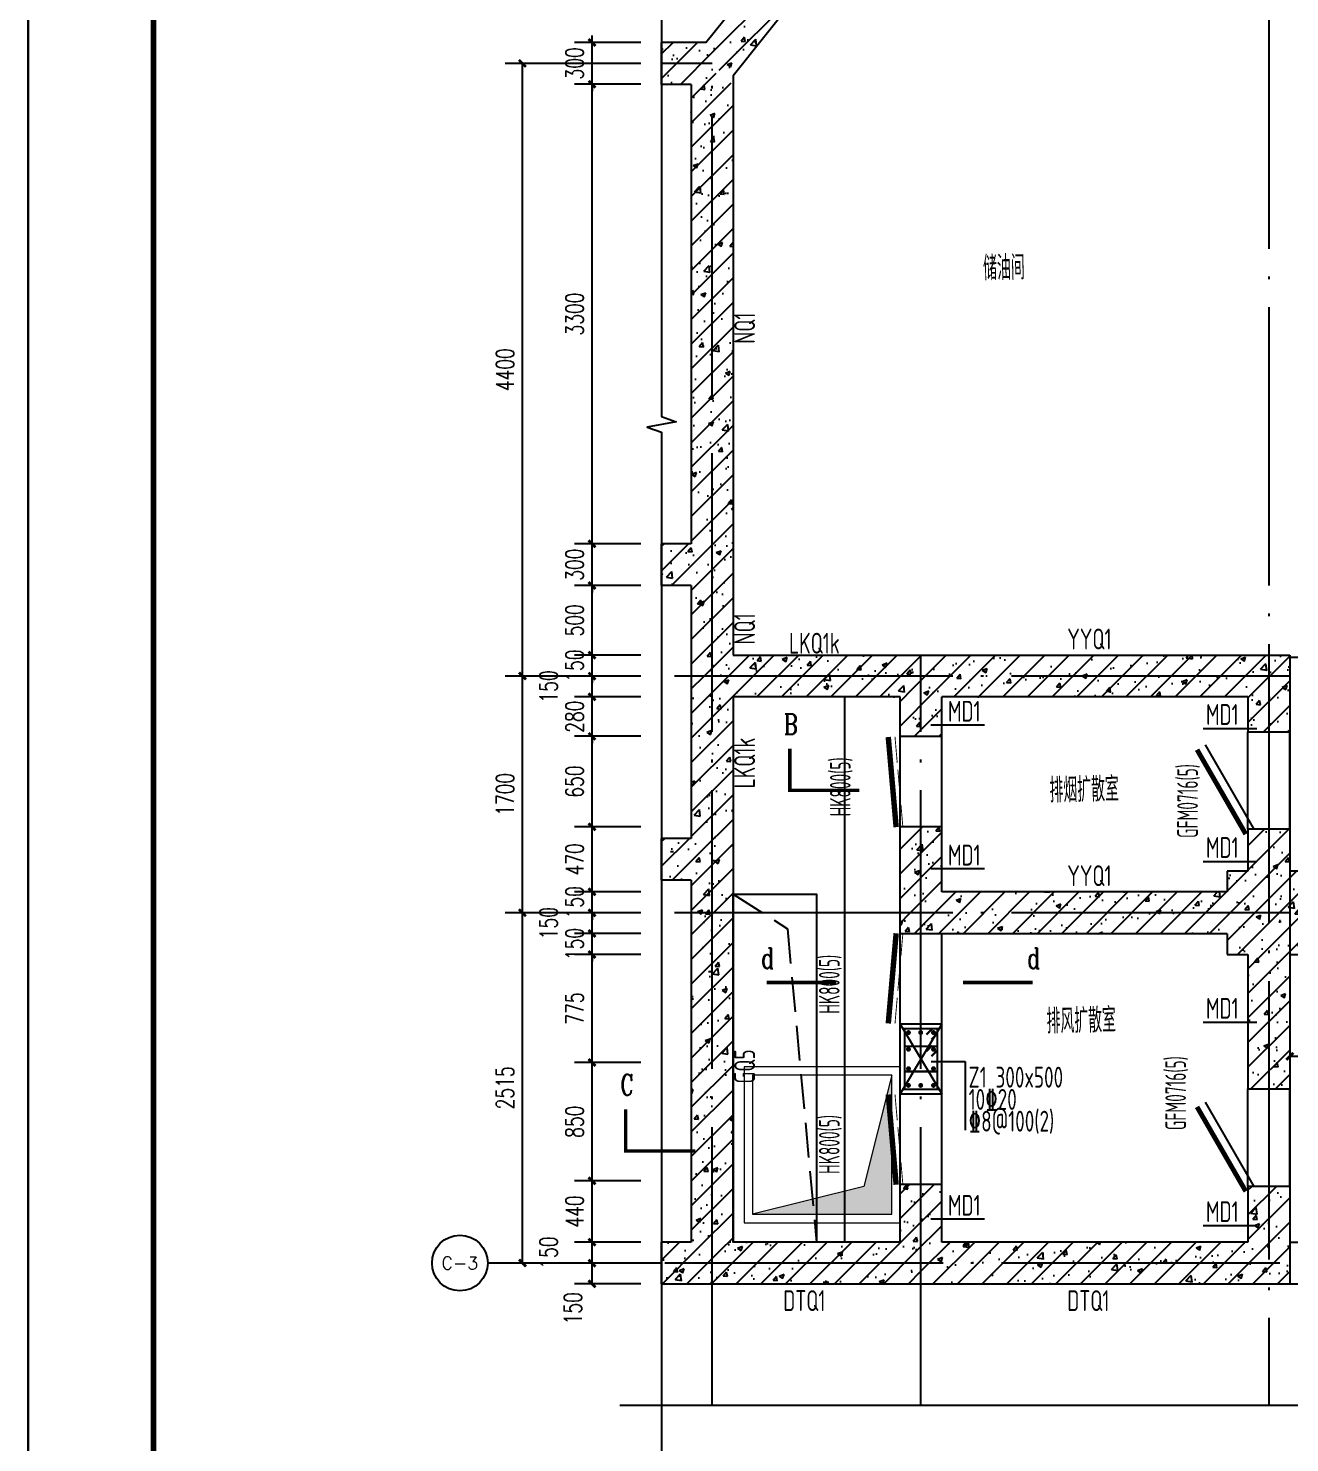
# Model space of a CAD drawing. Extents: x 37906 to 290206, y -18154 to 41246.
# Drawn here: x 164056 to 173121, y 22665 to 32823 of the extents above; entities that cross this region are included whole.
import ezdxf
from ezdxf.enums import TextEntityAlignment as Align

# ---------------------------------------------------------------- set-up
doc = ezdxf.new("R2010")
doc.units = 0
doc.header["$LTSCALE"] = 1000
doc.header["$MEASUREMENT"] = 0
doc.linetypes.add('DASH', pattern=[0.35, 0.25, -0.1])
doc.linetypes.add('DOTE', pattern=[2.42, 2, -0.2, 0.02, -0.2])
for name, color, linetype in [('A-COLUMN', 2, 'Continuous'), ('AXIS', 3, 'Continuous'), ('AXIS_TEXT', 7, 'Continuous'), ('C_柴油发电机组', 30, 'Continuous'), ('DIM_SYMB', 3, 'Continuous'), ('DOTE', 1, 'DOTE'), ('ECA_TK', 7, 'Continuous'), ('PUB_DIM', 3, 'Continuous'), ('PUB_HATCH', 8, 'Continuous'), ('PUB_TEXT', 7, 'Continuous'), ('R_人防洗消集水坑', 32, 'Continuous'), ('REIN', 1, 'Continuous'), ('RF-M', 7, 'Continuous'), ('RF-MBH', 11, 'Continuous'), ('RF-QT', 30, 'Continuous'), ('TEXT', 7, 'Continuous'), ('tk', 7, 'Continuous')]:
    doc.layers.add(name, color=color, linetype=linetype)
doc.layers.add('HOLE', color=52, linetype='Continuous', lineweight=15)
doc.layers.add('RF-WZ', color=110, linetype='Continuous', lineweight=0)
doc.styles.add('8B2_02', font='tssdeng.shx', dxfattribs={"width": 0.6, "bigfont": 'TSSDCHN.shx'})
doc.styles.add('_TCH_AXIS', font='COMPLEX', dxfattribs={"bigfont": 'GBCBIG'})
doc.styles.add('_TCH_DIM_T3', font='SIMPLEX', dxfattribs={"width": 0.705882, "bigfont": 'GBCBIG'})
doc.styles.add('_TCH_LABEL', font='COMPLEX', dxfattribs={"bigfont": 'GBCBIG'})
doc.styles.add('_TCH_WINDOW', font='tssdeng.shx', dxfattribs={"width": 0.8, "height": 3.5, "bigfont": 'tssdchn.shx'})
doc.styles.add('COMPLEX', font='COMPLEX.shx', dxfattribs={"width": 0.65})
doc.styles.get("Standard").update_dxf_attribs({"font": 'tssdeng2.shx', "width": 0.7, "bigfont": 'hztxt.shx'})
doc.styles.add('TSSD_Rein', font='tssdeng2.shx', dxfattribs={"width": 0.7, "bigfont": 'tssdchn.shx'})
doc.dimstyles.new('_TCH_ARCH&&50', dxfattribs={"dimtxt": 127.5, "dimasz": 50, "dimexe": 125, "dimexo": 150, "dimgap": 61.25, "dimtad": 1, "dimdec": 0, "dimrnd": 5, "dimzin": 0, "dimdsep": 46, "dimtxsty": '_TCH_DIM_T3', "dimblk": 'ARCHTICK', "dimcen": 0.09, "dimclrt": 7, "dimazin": 2, "dimtfac": 1, "dimtdec": 0, "dimtix": 1, "dimtmove": 2, "dimatfit": 3, "dimfxl": 1, "dimtolj": 1, "dimtzin": 0, "dimarcsym": 0})
pattern_1 = [(45, (-1661801.9, -37604.78), (-88.388348, 88.388348), []), (50, (-1661801.9, -37604.78), (358.63009, -31.376067), [37.5, -412.5]), (355, (-1661801.9, -37604.8), (-69.37567, 376.09607), [30, -330]), (100.4514, (-1661772, -37607.4), (289.25469, 344.71977), [31.870095, -350.571056]), (46.1842, (-1661801.9, -37504.8), (533.62052, -82.75951), [56.25, -618.75]), (96.6356, (-1661757.43, -37511.7), (467.33135, 487.05894), [47.80514, -525.8565]), (351.1842, (-1661801.9, -37504.8), (467.33097, 487.0593), [45, -495]), (21, (-1661751.9, -37529.78), (298.453526, -201.309445), [37.5, -412.5]), (326, (-1661751.9, -37529.8), (121.657666, 362.57502), [30, -330]), (71.4514, (-1661727.03, -37546.56), (420.111314, 161.26525), [31.870095, -350.571056]), (37.5, (-1661801.9, -37604.78), (6.079928, 166.446927), [0, -326, 0, -335, 0, -331.25]), (7.5, (-1661801.9, -37604.78), (131.534769, 197.205856), [0, -191, 0, -318.5, 0, -126.25]), (327.5, (-1661913.4, -37604.78), (266.911218, -11.277436), [0, -125, 0, -390, 0, -517.5]), (317.5, (-1661963.4, -37604.78), (291.593085, 50.05249), [0, -162.5, 0, -259, 0, -367.5])]

# ---------------------------------------------------------------- blocks, each defined once
blk = doc.blocks.new('10B_A1E图框')
at = {"layer": 'ECA_TK'}
blk.add_lwpolyline([(0, 0), (841, 0), (841, 594), (0, 594)], close=True, dxfattribs=at)
at = {"layer": 'ECA_TK', "const_width": 0.8}
blk.add_lwpolyline([(831, 10), (831, 584), (18, 584), (18, 10)], close=True, dxfattribs=at)
blk = doc.blocks.new('fdj')
at = {"layer": 'C_柴油发电机组'}
for points in [[(0, 4200), (-6200, 4200), (-6200, 0), (0, 0)], [(-4700, 1300), (-1700, 1300), (-1700, 2500), (-4700, 2500)], [(-4700, 1300), (-3500, 1300), (-3500, 2500), (-4700, 2500)]]:
    blk.add_lwpolyline(points, close=True, dxfattribs=at)
for points in [[(-3500, 1300), (-4700, 2500)], [(-4700, 1300), (-3500, 2500)], [(-3500, 2100), (-1700, 2100)], [(-3500, 1700), (-1700, 1700)]]:
    blk.add_lwpolyline(points, dxfattribs=at)
at = {"layer": 'C_柴油发电机组', "lineweight": -3, "const_width": 10}
for points in [[(-3950, 1900), (-3950, 2050)], [(-2450, 1900), (-2450, 2050)], [(-3950, 1900), (-4100, 1900)], [(-3950, 1900), (-3950, 1750)], [(-3950, 1900), (-3800, 1900)], [(-2450, 1900), (-2600, 1900)], [(-2450, 1900), (-2450, 1750)], [(-2450, 1900), (-2300, 1900)]]:
    blk.add_lwpolyline(points, dxfattribs=at)
blk = doc.blocks.new('洗消污水集水坑')
at = {"layer": 'R_人防洗消集水坑', "lineweight": 15}
h = blk.add_hatch(color=256, dxfattribs=at)
h.dxf.hatch_style = 1
h.paths.add_polyline_path([(161254, 16997), (162054, 17197), (161054, 17197), (161054, 16197)])
for points in [[(162114, 17257), (160994, 17257), (160994, 16137), (162114, 16137)], [(162054, 17197), (161054, 17197), (161054, 16197), (162054, 16197)]]:
    blk.add_lwpolyline(points, close=True, dxfattribs=at)
blk.add_lwpolyline([(161054, 16197), (161254, 16997), (162054, 17197)], dxfattribs=at)
blk = doc.blocks.new('_ArchTick')
at = {"color": 0, "linetype": 'ByBlock', "const_width": 0.4}
blk.add_lwpolyline([(-0.5, -0.5), (0.5, 0.5)], dxfattribs=at)
blk = doc.blocks.new('*D261')
at = {"layer": 'Defpoints', "color": 0}
for p in [(173121, 25889), (174821, 25889), (174821, 25440)]:
    blk.add_point(p, dxfattribs=at)
at = {"layer": 'PUB_DIM', "color": 0, "lineweight": -2}
for p, q in [((173121, 25739), (173121, 25315)), ((174821, 25739), (174821, 25315)), ((173121, 25440), (174821, 25440))]:
    blk.add_line(p, q, dxfattribs=at)
at = {"layer": 'PUB_DIM', "color": 0, "lineweight": -2, "xscale": 50, "yscale": 50, "zscale": 50, "rotation": 180}
blk.add_blockref('_ArchTick', (173121, 25440), dxfattribs=at)
at = {"layer": 'PUB_DIM', "color": 0, "lineweight": -2, "xscale": 50, "yscale": 50, "zscale": 50}
blk.add_blockref('_ArchTick', (174821, 25440), dxfattribs=at)
at = {"layer": 'PUB_DIM', "color": 7, "insert": (173971, 25565), "char_height": 127.5, "attachment_point": 5, "style": '_TCH_DIM_T3'}
blk.add_mtext('\\A1;1700', dxfattribs=at)
blk = doc.blocks.new('*D311')
at = {"layer": 'Defpoints', "color": 0}
for p in [(168107, 23955), (168607, 23955), (168607, 23805)]:
    blk.add_point(p, dxfattribs=at)
at = {"layer": 'PUB_DIM', "color": 0, "lineweight": -2}
for p, q in [((168457, 23955), (167982, 23955)), ((168107, 23805), (168107, 23955)), ((168457, 23805), (167982, 23805))]:
    blk.add_line(p, q, dxfattribs=at)
at = {"layer": 'PUB_DIM', "color": 0, "lineweight": -2, "xscale": 50, "yscale": 50, "zscale": 50}
for p, rotation in [((168107, 23955), 90), ((168107, 23805), 270)]:
    blk.add_blockref('_ArchTick', p, dxfattribs=dict(at, rotation=rotation))
at = {"layer": 'PUB_DIM', "color": 7, "insert": (167970, 23630), "char_height": 127.5, "attachment_point": 5, "rotation": 90, "style": '_TCH_DIM_T3'}
blk.add_mtext('\\A1;150', dxfattribs=at)
blk = doc.blocks.new('*D312')
at = {"layer": 'Defpoints', "color": 0}
for p in [(168107, 24105), (168607, 24105), (168607, 23955)]:
    blk.add_point(p, dxfattribs=at)
at = {"layer": 'PUB_DIM', "color": 0, "lineweight": -2}
for p, q in [((168457, 24105), (167982, 24105)), ((168107, 23955), (168107, 24105)), ((168457, 23955), (167982, 23955))]:
    blk.add_line(p, q, dxfattribs=at)
at = {"layer": 'PUB_DIM', "color": 0, "lineweight": -2, "xscale": 50, "yscale": 50, "zscale": 50}
for p, rotation in [((168107, 24105), 90), ((168107, 23955), 270)]:
    blk.add_blockref('_ArchTick', p, dxfattribs=dict(at, rotation=rotation))
at = {"layer": 'PUB_DIM', "color": 7, "insert": (167795, 24030), "char_height": 127.5, "attachment_point": 5, "rotation": 90, "style": '_TCH_DIM_T3'}
blk.add_mtext('\\A1;150', dxfattribs=at)
blk = doc.blocks.new('*D313')
at = {"layer": 'Defpoints', "color": 0}
for p in [(168107, 24545), (168607, 24545), (168607, 24105)]:
    blk.add_point(p, dxfattribs=at)
at = {"layer": 'PUB_DIM', "color": 0, "lineweight": -2}
for p, q in [((168457, 24545), (167982, 24545)), ((168107, 24105), (168107, 24545)), ((168457, 24105), (167982, 24105))]:
    blk.add_line(p, q, dxfattribs=at)
at = {"layer": 'PUB_DIM', "color": 0, "lineweight": -2, "xscale": 50, "yscale": 50, "zscale": 50}
for p, rotation in [((168107, 24545), 90), ((168107, 24105), 270)]:
    blk.add_blockref('_ArchTick', p, dxfattribs=dict(at, rotation=rotation))
at = {"layer": 'PUB_DIM', "color": 7, "insert": (167982, 24325), "char_height": 127.5, "attachment_point": 5, "rotation": 90, "style": '_TCH_DIM_T3'}
blk.add_mtext('\\A1;440', dxfattribs=at)
blk = doc.blocks.new('*D314')
at = {"layer": 'Defpoints', "color": 0}
for p in [(168107, 25395), (168607, 25395), (168607, 24545)]:
    blk.add_point(p, dxfattribs=at)
at = {"layer": 'PUB_DIM', "color": 0, "lineweight": -2}
for p, q in [((168457, 25395), (167982, 25395)), ((168107, 24545), (168107, 25395)), ((168457, 24545), (167982, 24545))]:
    blk.add_line(p, q, dxfattribs=at)
at = {"layer": 'PUB_DIM', "color": 0, "lineweight": -2, "xscale": 50, "yscale": 50, "zscale": 50}
for p, rotation in [((168107, 25395), 90), ((168107, 24545), 270)]:
    blk.add_blockref('_ArchTick', p, dxfattribs=dict(at, rotation=rotation))
at = {"layer": 'PUB_DIM', "color": 7, "insert": (167982, 24970), "char_height": 127.5, "attachment_point": 5, "rotation": 90, "style": '_TCH_DIM_T3'}
blk.add_mtext('\\A1;850', dxfattribs=at)
blk = doc.blocks.new('*D315')
at = {"layer": 'Defpoints', "color": 0}
for p in [(168107, 26171), (168607, 26171), (168607, 25395)]:
    blk.add_point(p, dxfattribs=at)
at = {"layer": 'PUB_DIM', "color": 0, "lineweight": -2}
for p, q in [((168457, 26171), (167982, 26171)), ((168107, 25395), (168107, 26171)), ((168457, 25395), (167982, 25395))]:
    blk.add_line(p, q, dxfattribs=at)
at = {"layer": 'PUB_DIM', "color": 0, "lineweight": -2, "xscale": 50, "yscale": 50, "zscale": 50}
for p, rotation in [((168107, 26171), 90), ((168107, 25395), 270)]:
    blk.add_blockref('_ArchTick', p, dxfattribs=dict(at, rotation=rotation))
at = {"layer": 'PUB_DIM', "color": 7, "insert": (167982, 25783), "char_height": 127.5, "attachment_point": 5, "rotation": 90, "style": '_TCH_DIM_T3'}
blk.add_mtext('\\A1;775', dxfattribs=at)
blk = doc.blocks.new('*D316')
at = {"layer": 'Defpoints', "color": 0}
for p in [(168107, 26321), (168607, 26321), (168607, 26171)]:
    blk.add_point(p, dxfattribs=at)
at = {"layer": 'PUB_DIM', "color": 0, "lineweight": -2}
for p, q in [((168457, 26321), (167982, 26321)), ((168107, 26321), (168107, 26371)), ((168107, 26171), (168107, 26321)), ((168457, 26171), (167982, 26171)), ((168107, 26171), (168107, 26121))]:
    blk.add_line(p, q, dxfattribs=at)
at = {"layer": 'PUB_DIM', "color": 0, "lineweight": -2, "xscale": 50, "yscale": 50, "zscale": 50}
for p, rotation in [((168107, 26321), 270), ((168107, 26171), 90)]:
    blk.add_blockref('_ArchTick', p, dxfattribs=dict(at, rotation=rotation))
at = {"layer": 'PUB_DIM', "color": 7, "insert": (167982, 26246), "char_height": 127.5, "attachment_point": 5, "rotation": 90, "style": '_TCH_DIM_T3'}
blk.add_mtext('\\A1;150', dxfattribs=at)
blk = doc.blocks.new('*D317')
at = {"layer": 'Defpoints', "color": 0}
for p in [(168107, 26471), (168607, 26471), (168607, 26321)]:
    blk.add_point(p, dxfattribs=at)
at = {"layer": 'PUB_DIM', "color": 0, "lineweight": -2}
for p, q in [((168457, 26471), (167982, 26471)), ((168107, 26321), (168107, 26471)), ((168457, 26321), (167982, 26321))]:
    blk.add_line(p, q, dxfattribs=at)
at = {"layer": 'PUB_DIM', "color": 0, "lineweight": -2, "xscale": 50, "yscale": 50, "zscale": 50}
for p, rotation in [((168107, 26471), 90), ((168107, 26321), 270)]:
    blk.add_blockref('_ArchTick', p, dxfattribs=dict(at, rotation=rotation))
at = {"layer": 'PUB_DIM', "color": 7, "insert": (167795, 26396), "char_height": 127.5, "attachment_point": 5, "rotation": 90, "style": '_TCH_DIM_T3'}
blk.add_mtext('\\A1;150', dxfattribs=at)
blk = doc.blocks.new('*D318')
at = {"layer": 'Defpoints', "color": 0}
for p in [(168107, 26621), (168607, 26621), (168607, 26471)]:
    blk.add_point(p, dxfattribs=at)
at = {"layer": 'PUB_DIM', "color": 0, "lineweight": -2}
for p, q in [((168457, 26621), (167982, 26621)), ((168107, 26621), (168107, 26671)), ((168107, 26471), (168107, 26621)), ((168457, 26471), (167982, 26471)), ((168107, 26471), (168107, 26421))]:
    blk.add_line(p, q, dxfattribs=at)
at = {"layer": 'PUB_DIM', "color": 0, "lineweight": -2, "xscale": 50, "yscale": 50, "zscale": 50}
for p, rotation in [((168107, 26621), 270), ((168107, 26471), 90)]:
    blk.add_blockref('_ArchTick', p, dxfattribs=dict(at, rotation=rotation))
at = {"layer": 'PUB_DIM', "color": 7, "insert": (167982, 26546), "char_height": 127.5, "attachment_point": 5, "rotation": 90, "style": '_TCH_DIM_T3'}
blk.add_mtext('\\A1;150', dxfattribs=at)
blk = doc.blocks.new('*D319')
at = {"layer": 'Defpoints', "color": 0}
for p in [(168107, 27088), (168607, 27088), (168607, 26621)]:
    blk.add_point(p, dxfattribs=at)
at = {"layer": 'PUB_DIM', "color": 0, "lineweight": -2}
for p, q in [((168457, 27088), (167982, 27088)), ((168107, 26621), (168107, 27088)), ((168457, 26621), (167982, 26621))]:
    blk.add_line(p, q, dxfattribs=at)
at = {"layer": 'PUB_DIM', "color": 0, "lineweight": -2, "xscale": 50, "yscale": 50, "zscale": 50}
for p, rotation in [((168107, 27088), 90), ((168107, 26621), 270)]:
    blk.add_blockref('_ArchTick', p, dxfattribs=dict(at, rotation=rotation))
at = {"layer": 'PUB_DIM', "color": 7, "insert": (167982, 26854), "char_height": 127.5, "attachment_point": 5, "rotation": 90, "style": '_TCH_DIM_T3'}
blk.add_mtext('\\A1;470', dxfattribs=at)
blk = doc.blocks.new('*D320')
at = {"layer": 'Defpoints', "color": 0}
for p in [(168107, 27738), (168607, 27738), (168607, 27088)]:
    blk.add_point(p, dxfattribs=at)
at = {"layer": 'PUB_DIM', "color": 0, "lineweight": -2}
for p, q in [((168457, 27738), (167982, 27738)), ((168107, 27088), (168107, 27738)), ((168457, 27088), (167982, 27088))]:
    blk.add_line(p, q, dxfattribs=at)
at = {"layer": 'PUB_DIM', "color": 0, "lineweight": -2, "xscale": 50, "yscale": 50, "zscale": 50}
for p, rotation in [((168107, 27738), 90), ((168107, 27088), 270)]:
    blk.add_blockref('_ArchTick', p, dxfattribs=dict(at, rotation=rotation))
at = {"layer": 'PUB_DIM', "color": 7, "insert": (167982, 27413), "char_height": 127.5, "attachment_point": 5, "rotation": 90, "style": '_TCH_DIM_T3'}
blk.add_mtext('\\A1;650', dxfattribs=at)
blk = doc.blocks.new('*D321')
at = {"layer": 'Defpoints', "color": 0}
for p in [(168107, 28021), (168607, 28021), (168607, 27738)]:
    blk.add_point(p, dxfattribs=at)
at = {"layer": 'PUB_DIM', "color": 0, "lineweight": -2}
for p, q in [((168107, 28021), (168107, 28071)), ((168457, 28021), (167982, 28021)), ((168107, 27738), (168107, 28021)), ((168457, 27738), (167982, 27738)), ((168107, 27738), (168107, 27688))]:
    blk.add_line(p, q, dxfattribs=at)
at = {"layer": 'PUB_DIM', "color": 0, "lineweight": -2, "xscale": 50, "yscale": 50, "zscale": 50}
for p, rotation in [((168107, 28021), 270), ((168107, 27738), 90)]:
    blk.add_blockref('_ArchTick', p, dxfattribs=dict(at, rotation=rotation))
at = {"layer": 'PUB_DIM', "color": 7, "insert": (167982, 27879), "char_height": 127.5, "attachment_point": 5, "rotation": 90, "style": '_TCH_DIM_T3'}
blk.add_mtext('\\A1;280', dxfattribs=at)
blk = doc.blocks.new('*D322')
at = {"layer": 'Defpoints', "color": 0}
for p in [(168107, 28171), (168607, 28171), (168607, 28021)]:
    blk.add_point(p, dxfattribs=at)
at = {"layer": 'PUB_DIM', "color": 0, "lineweight": -2}
for p, q in [((168457, 28171), (167982, 28171)), ((168107, 28021), (168107, 28171)), ((168457, 28021), (167982, 28021))]:
    blk.add_line(p, q, dxfattribs=at)
at = {"layer": 'PUB_DIM', "color": 0, "lineweight": -2, "xscale": 50, "yscale": 50, "zscale": 50}
for p, rotation in [((168107, 28171), 90), ((168107, 28021), 270)]:
    blk.add_blockref('_ArchTick', p, dxfattribs=dict(at, rotation=rotation))
at = {"layer": 'PUB_DIM', "color": 7, "insert": (167795, 28096), "char_height": 127.5, "attachment_point": 5, "rotation": 90, "style": '_TCH_DIM_T3'}
blk.add_mtext('\\A1;150', dxfattribs=at)
blk = doc.blocks.new('*D323')
at = {"layer": 'Defpoints', "color": 0}
for p in [(168107, 28321), (168607, 28321), (168607, 28171)]:
    blk.add_point(p, dxfattribs=at)
at = {"layer": 'PUB_DIM', "color": 0, "lineweight": -2}
for p, q in [((168107, 28321), (168107, 28371)), ((168457, 28321), (167982, 28321)), ((168107, 28171), (168107, 28321)), ((168457, 28171), (167982, 28171)), ((168107, 28171), (168107, 28121))]:
    blk.add_line(p, q, dxfattribs=at)
at = {"layer": 'PUB_DIM', "color": 0, "lineweight": -2, "xscale": 50, "yscale": 50, "zscale": 50}
for p, rotation in [((168107, 28321), 270), ((168107, 28171), 90)]:
    blk.add_blockref('_ArchTick', p, dxfattribs=dict(at, rotation=rotation))
at = {"layer": 'PUB_DIM', "color": 7, "insert": (167982, 28246), "char_height": 127.5, "attachment_point": 5, "rotation": 90, "style": '_TCH_DIM_T3'}
blk.add_mtext('\\A1;150', dxfattribs=at)
blk = doc.blocks.new('*D324')
at = {"layer": 'Defpoints', "color": 0}
for p in [(168107, 28821), (168607, 28821), (168607, 28321)]:
    blk.add_point(p, dxfattribs=at)
at = {"layer": 'PUB_DIM', "color": 0, "lineweight": -2}
for p, q in [((168457, 28821), (167982, 28821)), ((168107, 28321), (168107, 28821)), ((168457, 28321), (167982, 28321))]:
    blk.add_line(p, q, dxfattribs=at)
at = {"layer": 'PUB_DIM', "color": 0, "lineweight": -2, "xscale": 50, "yscale": 50, "zscale": 50}
for p, rotation in [((168107, 28821), 90), ((168107, 28321), 270)]:
    blk.add_blockref('_ArchTick', p, dxfattribs=dict(at, rotation=rotation))
at = {"layer": 'PUB_DIM', "color": 7, "insert": (167982, 28571), "char_height": 127.5, "attachment_point": 5, "rotation": 90, "style": '_TCH_DIM_T3'}
blk.add_mtext('\\A1;500', dxfattribs=at)
blk = doc.blocks.new('*D325')
at = {"layer": 'Defpoints', "color": 0}
for p in [(168107, 29121), (168607, 29121), (168607, 28821)]:
    blk.add_point(p, dxfattribs=at)
at = {"layer": 'PUB_DIM', "color": 0, "lineweight": -2}
for p, q in [((168107, 29121), (168107, 29171)), ((168457, 29121), (167982, 29121)), ((168107, 28821), (168107, 29121)), ((168457, 28821), (167982, 28821)), ((168107, 28821), (168107, 28771))]:
    blk.add_line(p, q, dxfattribs=at)
at = {"layer": 'PUB_DIM', "color": 0, "lineweight": -2, "xscale": 50, "yscale": 50, "zscale": 50}
for p, rotation in [((168107, 29121), 270), ((168107, 28821), 90)]:
    blk.add_blockref('_ArchTick', p, dxfattribs=dict(at, rotation=rotation))
at = {"layer": 'PUB_DIM', "color": 7, "insert": (167982, 28971), "char_height": 127.5, "attachment_point": 5, "rotation": 90, "style": '_TCH_DIM_T3'}
blk.add_mtext('\\A1;300', dxfattribs=at)
blk = doc.blocks.new('*D326')
at = {"layer": 'Defpoints', "color": 0}
for p in [(168107, 32421), (168607, 32421), (168607, 29121)]:
    blk.add_point(p, dxfattribs=at)
at = {"layer": 'PUB_DIM', "color": 0, "lineweight": -2}
for p, q in [((168457, 32421), (167982, 32421)), ((168107, 29121), (168107, 32421)), ((168457, 29121), (167982, 29121))]:
    blk.add_line(p, q, dxfattribs=at)
at = {"layer": 'PUB_DIM', "color": 0, "lineweight": -2, "xscale": 50, "yscale": 50, "zscale": 50}
for p, rotation in [((168107, 32421), 90), ((168107, 29121), 270)]:
    blk.add_blockref('_ArchTick', p, dxfattribs=dict(at, rotation=rotation))
at = {"layer": 'PUB_DIM', "color": 7, "insert": (167982, 30771), "char_height": 127.5, "attachment_point": 5, "rotation": 90, "style": '_TCH_DIM_T3'}
blk.add_mtext('\\A1;3300', dxfattribs=at)
blk = doc.blocks.new('*D327')
at = {"layer": 'Defpoints', "color": 0}
for p in [(168107, 32721), (168607, 32721), (168607, 32421)]:
    blk.add_point(p, dxfattribs=at)
at = {"layer": 'PUB_DIM', "color": 0, "lineweight": -2}
for p, q in [((168457, 32721), (167982, 32721)), ((168107, 32721), (168107, 32771)), ((168107, 32421), (168107, 32721)), ((168457, 32421), (167982, 32421)), ((168107, 32421), (168107, 32371))]:
    blk.add_line(p, q, dxfattribs=at)
at = {"layer": 'PUB_DIM', "color": 0, "lineweight": -2, "xscale": 50, "yscale": 50, "zscale": 50}
for p, rotation in [((168107, 32721), 270), ((168107, 32421), 90)]:
    blk.add_blockref('_ArchTick', p, dxfattribs=dict(at, rotation=rotation))
at = {"layer": 'PUB_DIM', "color": 7, "insert": (167982, 32571), "char_height": 127.5, "attachment_point": 5, "rotation": 90, "style": '_TCH_DIM_T3'}
blk.add_mtext('\\A1;300', dxfattribs=at)
blk = doc.blocks.new('*D341')
at = {"layer": 'Defpoints', "color": 0}
for p in [(167607, 26471), (168607, 26471), (168607, 23955)]:
    blk.add_point(p, dxfattribs=at)
at = {"layer": 'PUB_DIM', "color": 0, "lineweight": -2}
for p, q in [((168457, 26471), (167482, 26471)), ((167607, 23955), (167607, 26471)), ((168457, 23955), (167482, 23955))]:
    blk.add_line(p, q, dxfattribs=at)
at = {"layer": 'PUB_DIM', "color": 0, "lineweight": -2, "xscale": 50, "yscale": 50, "zscale": 50}
for p, rotation in [((167607, 26471), 90), ((167607, 23955), 270)]:
    blk.add_blockref('_ArchTick', p, dxfattribs=dict(at, rotation=rotation))
at = {"layer": 'PUB_DIM', "color": 7, "insert": (167482, 25213), "char_height": 127.5, "attachment_point": 5, "rotation": 90, "style": '_TCH_DIM_T3'}
blk.add_mtext('\\A1;2515', dxfattribs=at)
blk = doc.blocks.new('*D342')
at = {"layer": 'Defpoints', "color": 0}
for p in [(167607, 28171), (168607, 28171), (168607, 26471)]:
    blk.add_point(p, dxfattribs=at)
at = {"layer": 'PUB_DIM', "color": 0, "lineweight": -2}
for p, q in [((168457, 28171), (167482, 28171)), ((167607, 26471), (167607, 28171)), ((168457, 26471), (167482, 26471))]:
    blk.add_line(p, q, dxfattribs=at)
at = {"layer": 'PUB_DIM', "color": 0, "lineweight": -2, "xscale": 50, "yscale": 50, "zscale": 50}
for p, rotation in [((167607, 28171), 90), ((167607, 26471), 270)]:
    blk.add_blockref('_ArchTick', p, dxfattribs=dict(at, rotation=rotation))
at = {"layer": 'PUB_DIM', "color": 7, "insert": (167482, 27321), "char_height": 127.5, "attachment_point": 5, "rotation": 90, "style": '_TCH_DIM_T3'}
blk.add_mtext('\\A1;1700', dxfattribs=at)
blk = doc.blocks.new('*D343')
at = {"layer": 'Defpoints', "color": 0}
for p in [(167607, 32571), (168607, 32571), (168607, 28171)]:
    blk.add_point(p, dxfattribs=at)
at = {"layer": 'PUB_DIM', "color": 0, "lineweight": -2}
for p, q in [((168457, 32571), (167482, 32571)), ((167607, 28171), (167607, 32571)), ((168457, 28171), (167482, 28171))]:
    blk.add_line(p, q, dxfattribs=at)
at = {"layer": 'PUB_DIM', "color": 0, "lineweight": -2, "xscale": 50, "yscale": 50, "zscale": 50}
for p, rotation in [((167607, 32571), 90), ((167607, 28171), 270)]:
    blk.add_blockref('_ArchTick', p, dxfattribs=dict(at, rotation=rotation))
at = {"layer": 'PUB_DIM', "color": 7, "insert": (167482, 30371), "char_height": 127.5, "attachment_point": 5, "rotation": 90, "style": '_TCH_DIM_T3'}
blk.add_mtext('\\A1;4400', dxfattribs=at)
blk = doc.blocks.new('$DorLib2D$00000191')
at = {"color": 0}
blk.add_line((-0.5, 0.15), (0.366, 0.65), dxfattribs=at)
at = {"color": 0, "const_width": 0.05}
blk.add_lwpolyline([(-0.55, 0.237), (0.316, 0.737)], dxfattribs=at)
blk = doc.blocks.new('$DorLib2D$00000249')
at = {"color": 0}
for points, const_width in [([(-0.504, 0.274), (0.492, 0.361)], 0.06), ([(-0.5, 0.2), (-0.254, 0.221)], 0.01), ([(-0.156, 0.23), (0.13, 0.255)], 0.01), ([(0.207, 0.262), (0.496, 0.287)], 0.01)]:
    blk.add_lwpolyline(points, dxfattribs=dict(at, const_width=const_width))
blk = doc.blocks.new('_AXISO')
blk.add_circle((0, 0), 0.5)
at = {"layer": 'AXIS_TEXT', "style": 'COMPLEX', "width": 1.041667}
blk.add_attdef('A', text='', height=0.56, dxfattribs=at).set_placement((-0.25, -0.28), (0.25, -0.28), align=Align.FIT)

msp = doc.modelspace()

# ---------------------------------------------------------------- hatches: boundary and pattern name
at = {"layer": 'PUB_HATCH'}
h = msp.add_hatch(dxfattribs=at)
h.set_pattern_fill('钢筋混凝土', color=256, scale=50, style=0)
h.set_pattern_definition(pattern_1)
h.paths.add_polyline_path([(168925.8, 32720.6), (169070.4, 32420.6), (171032, 34883.7), (171047.2, 35063.3), (170890.7, 35187.9)])
h = msp.add_hatch(dxfattribs=at)
h.set_pattern_fill('钢筋混凝土', color=256, scale=50, style=0)
h.set_pattern_definition(pattern_1)
h.paths.add_polyline_path([(168970.6, 32520.6), (168970.6, 32720.6), (168607.3, 32720.6), (168607.3, 32420.6), (168820.6, 32420.6)])
h = msp.add_hatch(dxfattribs=at)
h.set_pattern_fill('钢筋混凝土', color=256, scale=50, style=0)
h.set_pattern_definition(pattern_1)
h.paths.add_polyline_path([(168920.6, 28970.6), (169120.6, 28970.6), (169120.6, 32420.6), (168970.6, 32520.6), (168820.6, 32420.6), (168820.6, 29120.6)])
h = msp.add_hatch(dxfattribs=at)
h.set_pattern_fill('钢筋混凝土', color=256, scale=50, style=0)
h.set_pattern_definition(pattern_1)
h.paths.add_polyline_path([(168920.6, 28970.6), (168820.6, 29120.6), (168607.3, 29120.6), (168607.3, 28820.6), (168820.6, 28820.6)])
h = msp.add_hatch(dxfattribs=at)
h.set_pattern_fill('钢筋混凝土', color=256, scale=50, style=0)
h.set_pattern_definition(pattern_1)
h.paths.add_polyline_path([(169020.6, 28170.6), (169120.6, 28320.6), (169120.6, 28970.6), (168920.6, 28970.6), (168820.6, 28820.6), (168820.6, 28170.6)])
h = msp.add_hatch(dxfattribs=at)
h.set_pattern_fill('钢筋混凝土', color=256, scale=50, style=0)
h.set_pattern_definition(pattern_1)
h.paths.add_polyline_path([(170470.6, 28120.6), (170470.6, 28320.6), (169120.6, 28320.6), (169020.6, 28170.6), (169120.6, 28020.6), (170320.6, 28020.6)])
h = msp.add_hatch(dxfattribs=at)
h.set_pattern_fill('钢筋混凝土', color=256, scale=50, style=0)
h.set_pattern_definition(pattern_1)
h.paths.add_polyline_path([(172820.6, 28020.6), (173120.6, 28320.6), (170470.6, 28320.6), (170470.6, 28120.6), (170620.6, 28020.6)])
h = msp.add_hatch(dxfattribs=at)
h.set_pattern_fill('钢筋混凝土', color=256, scale=50, style=0)
h.set_pattern_definition(pattern_1)
h.paths.add_polyline_path([(172820.6, 28020.6), (172820.6, 27770.6), (173120.6, 27770.6), (173120.6, 28320.6)])
h = msp.add_hatch(dxfattribs=at)
h.set_pattern_fill('钢筋混凝土', color=256, scale=50, style=0)
h.set_pattern_definition(pattern_1)
h.paths.add_polyline_path([(168920.6, 26860.3), (169120.6, 26870.6), (169120.6, 28020.6), (169020.6, 28170.6), (168820.6, 28170.6), (168820.6, 27005.2)])
h = msp.add_hatch(dxfattribs=at)
h.set_pattern_fill('钢筋混凝土', color=256, scale=50, style=0)
h.set_pattern_definition(pattern_1)
h.paths.add_polyline_path([(170320.6, 28020.6), (170320.6, 27738.2), (170620.6, 27738.2), (170620.6, 28020.6), (170470.6, 28120.6)])
h = msp.add_hatch(dxfattribs=at)
h.set_pattern_fill('钢筋混凝土', color=256, scale=50, style=0)
h.set_pattern_definition(pattern_1)
h.paths.add_polyline_path([(170620.6, 26620.6), (170620.6, 27088.2), (170320.6, 27088.2), (170320.6, 26470.6), (170520.6, 26470.6)])
h = msp.add_hatch(dxfattribs=at)
h.set_pattern_fill('钢筋混凝土', color=256, scale=50, style=0)
h.set_pattern_definition(pattern_1)
h.paths.add_polyline_path([(172820.6, 26770.6), (173120.6, 26770.6), (173120.6, 27070.6), (172820.6, 27070.6)])
h = msp.add_hatch(dxfattribs=at)
h.set_pattern_fill('钢筋混凝土', color=256, scale=50, style=0)
h.set_pattern_definition(pattern_1)
h.paths.add_polyline_path([(168920.6, 26860.3), (168820.6, 27005.2), (168607.3, 27005.2), (168607.3, 26705.2), (168820.6, 26705.2)])
h = msp.add_hatch(dxfattribs=at)
h.set_pattern_fill('钢筋混凝土', color=256, scale=50, style=0)
h.set_pattern_definition(pattern_1)
h.paths.add_polyline_path([(168970.6, 24005.2), (169120.6, 24105.2), (169120.6, 26870.6), (168920.6, 26860.3), (168820.6, 26705.2), (168820.6, 24105.2)])
h = msp.add_hatch(dxfattribs=at)
h.set_pattern_fill('钢筋混凝土', color=256, scale=50, style=0)
h.set_pattern_definition(pattern_1)
h.paths.add_polyline_path([(172670.6, 26170.6), (173270.6, 26170.6), (173270.6, 26770.6), (172670.6, 26770.6)])
h = msp.add_hatch(dxfattribs=at)
h.set_pattern_fill('钢筋混凝土', color=256, scale=50, style=0)
h.set_pattern_definition(pattern_1)
h.paths.add_polyline_path([(172670.6, 26320.6), (172670.6, 26620.6), (170620.6, 26620.6), (170520.6, 26470.6), (170620.6, 26320.6)])
h = msp.add_hatch(dxfattribs=at)
h.set_pattern_fill('钢筋混凝土', color=256, scale=50, style=0)
h.set_pattern_definition(pattern_1)
h.paths.add_polyline_path([(170320.6, 26470.6), (170320.6, 26320.6), (170620.6, 26320.6), (170520.6, 26470.6)])
h = msp.add_hatch(dxfattribs=at)
h.set_pattern_fill('钢筋混凝土', color=256, scale=50, style=0)
h.set_pattern_definition(pattern_1)
h.paths.add_polyline_path([(173120.6, 26170.6), (172820.6, 26170.6), (172820.6, 25205.2), (173120.6, 25205.2)])
h = msp.add_hatch(dxfattribs=at)
h.set_pattern_fill('钢筋混凝土', color=256, scale=50, style=0)
h.set_pattern_definition(pattern_1)
h.paths.add_polyline_path([(170620.6, 24105.2), (170620.6, 24520.2), (170320.6, 24520.2), (170320.6, 24105.2), (170470.6, 24005.2)])
h = msp.add_hatch(dxfattribs=at)
h.set_pattern_fill('钢筋混凝土', color=256, scale=50, style=0)
h.set_pattern_definition(pattern_1)
h.paths.add_polyline_path([(173120.6, 23805.2), (173120.6, 24505.2), (172820.6, 24505.2), (172820.6, 24105.2)])
h = msp.add_hatch(dxfattribs=at)
h.set_pattern_fill('钢筋混凝土', color=256, scale=50, style=0)
h.set_pattern_definition(pattern_1)
h.paths.add_polyline_path([(168970.6, 24005.2), (168820.6, 24105.2), (168607.3, 24105.2), (168607.3, 23805.2), (168970.6, 23805.2)])
h = msp.add_hatch(dxfattribs=at)
h.set_pattern_fill('钢筋混凝土', color=256, scale=50, style=0)
h.set_pattern_definition(pattern_1)
h.paths.add_polyline_path([(170470.6, 24005.2), (170320.6, 24105.2), (169120.6, 24105.2), (168970.6, 24005.2), (168970.6, 23805.2), (170470.6, 23805.2)])
h = msp.add_hatch(dxfattribs=at)
h.set_pattern_fill('钢筋混凝土', color=256, scale=50, style=0)
h.set_pattern_definition(pattern_1)
h.paths.add_polyline_path([(173120.6, 23805.2), (172820.6, 24105.2), (170620.6, 24105.2), (170470.6, 24005.2), (170470.6, 23805.2)])

# ---------------------------------------------------------------- linework, layer by layer
for p, q in [((170926.2, 27818.2), (170542.9, 27818.2)), ((172499.8, 27795.1), (172883.1, 27795.1)), ((172499.8, 26839.7), (172883.1, 26839.7)), ((170926.2, 26785.5), (170542.9, 26785.5)), ((170320.6, 25670.6), (170620.6, 25170.2)), ((170620.6, 25670.6), (170320.6, 25170.2)), ((172499.8, 25684.8), (172883.1, 25684.8)), ((170545.2, 25403.3), (170788.2, 25403.3)), ((170926.2, 24270.1), (170542.9, 24270.1)), ((172499.8, 24224.6), (172883.1, 24224.6))]:
    msp.add_line(p, q)
at = {"color": 4}
msp.add_lwpolyline([(169920.6, 28020.6), (169920.6, 24105.2)], dxfattribs=at)
at = {"color": 2}
msp.add_lwpolyline([(169120.6, 26605.2), (169720.6, 26605.2), (169720.6, 24105.2), (169120.6, 24105.2), (169120.6, 26605.2)], dxfattribs=at)
at = {"color": 2, "linetype": 'DASH'}
msp.add_lwpolyline([(169120.6, 26605.2), (169510.6, 26356.4), (169720.6, 24105.2)], dxfattribs=at)
at = {"layer": 'A-COLUMN'}
for p, q in [((172820.6, 26770.6), (172670.6, 26770.6)), ((172670.6, 26770.6), (172670.6, 26620.6)), ((173270.6, 26770.6), (173120.6, 26770.6)), ((172670.6, 26320.6), (172670.6, 26170.6)), ((172670.6, 26170.6), (172820.6, 26170.6)), ((173120.6, 26170.6), (173270.6, 26170.6))]:
    msp.add_line(p, q, dxfattribs=at)
at = {"layer": 'AXIS'}
msp.add_line((168607.3, 23955.2), (167357.3, 23955.2), dxfattribs=at)
at = {"layer": 'DIM_SYMB'}
for points in [[(168607.3, 38380.4), (168607.3, 30034), (168712.3, 29995.8), (168502.3, 29958.8), (168607.3, 29921.5), (168607.3, 21575.1)], [(185449.2, 22930.9), (176934.5, 22930.9), (176896.3, 22825.9), (176859.3, 23035.9), (176822, 22930.9), (168307.3, 22930.9)]]:
    msp.add_lwpolyline(points, dxfattribs=at)
at = {"layer": 'DIM_SYMB', "const_width": 25}
for points in [[(169528.1, 27649.8), (169528.1, 27349.8), (170028.1, 27349.8)], [(169361.7, 25969.9), (169861.7, 25969.9)], [(170773.9, 25969.9), (171273.9, 25969.9)], [(168348.3, 25059.4), (168348.3, 24759.4), (168848.3, 24759.4)]]:
    msp.add_lwpolyline(points, dxfattribs=at)
at = {"layer": 'DOTE'}
for p, q in [((172970.6, 38080.4), (172970.6, 22930.9)), ((168970.6, 32570.6), (168607.3, 32570.6)), ((168970.6, 22930.9), (168970.6, 32570.6)), ((170470.6, 22930.9), (170470.6, 28320.6)), ((173120.6, 28170.6), (168607.3, 28170.6)), ((173120.6, 26470.6), (168607.3, 26470.6)), ((185149.2, 23955.2), (168607.3, 23955.2))]:
    msp.add_line(p, q, dxfattribs=at)
at = {"layer": 'HOLE', "linetype": 'DASH'}
msp.add_lwpolyline([(169720.6, 26605.2), (169120.6, 26605.2), (169120.6, 24105.2), (169720.6, 24105.2)], close=True, dxfattribs=at)
msp.add_lwpolyline([(169120.6, 26605.2), (169510.6, 26356.4), (169720.6, 24105.2)], dxfattribs=at)
at = {"layer": 'REIN', "const_width": 15}
msp.add_lwpolyline([(170353.1, 25638.1), (170588.1, 25638.1), (170588.1, 25203.1), (170353.1, 25203.1)], close=True, dxfattribs=at)
at = {"layer": 'REIN', "const_width": 17.5}
for points in [[(170380.9, 25601.8, 1), (170380.9, 25619.3, 1)], [(170468.9, 25601.8, 1), (170468.9, 25619.3, 1)], [(170560.9, 25601.8, 1), (170560.9, 25619.3, 1)], [(170380.9, 25498.9, -1), (170380.9, 25481.4, -1)], [(170560.9, 25498.9, -1), (170560.9, 25481.4, -1)], [(170380.9, 25342.3, 1), (170380.9, 25359.8, 1)], [(170560.9, 25342.3, 1), (170560.9, 25359.8, 1)], [(170380.9, 25239.4, -1), (170380.9, 25221.9, -1)], [(170468.9, 25239.4, -1), (170468.9, 25221.9, -1)], [(170560.9, 25239.4, -1), (170560.9, 25221.9, -1)]]:
    msp.add_lwpolyline(points, format="xyb", close=True, dxfattribs=at)
at = {"layer": 'REIN', "const_width": 15}
for points in [[(170510.3, 25595.7), (170552.8, 25638.1)], [(170588.1, 25602.8), (170545.7, 25560.3)], [(170353.1, 25510.6), (170588.1, 25510.6)], [(170510.3, 25475.2), (170552.8, 25517.7)], [(170588.1, 25482.3), (170545.7, 25439.9)], [(170353.1, 25330.7), (170588.1, 25330.7)]]:
    msp.add_lwpolyline(points, dxfattribs=at)
at = {"layer": 'RF-M'}
for p, q in [((170320.6, 27088.2, 650), (170320.6, 27738.2, 650)), ((170620.6, 27088.2, 650), (170620.6, 27738.2, 650)), ((172820.6, 27070.6), (172820.6, 27770.6)), ((173120.6, 27070.6), (173120.6, 27770.6)), ((170320.6, 25670.6), (170320.6, 26320.6)), ((170620.6, 25670.6), (170620.6, 26320.6)), ((172820.6, 24505.2), (172820.6, 25205.2)), ((173120.6, 24505.2), (173120.6, 25205.2)), ((170320.6, 24520.2, 650), (170320.6, 25170.2, 650)), ((170620.6, 24520.2, 650), (170620.6, 25170.2, 650))]:
    msp.add_line(p, q, dxfattribs=at)
at = {"layer": 'RF-QT'}
for p, q in [((168925.8, 32720.6), (172058.8, 36654.6)), ((169120.6, 32483.6), (171032, 34883.7)), ((168925.8, 32720.6), (168607.3, 32720.6)), ((168607.3, 32420.6), (168607.3, 32720.6)), ((168820.6, 32420.6), (168607.3, 32420.6)), ((168820.6, 32420.6), (168820.6, 29120.6)), ((169120.6, 32483.6), (169120.6, 28320.6)), ((168820.6, 29120.6), (168607.3, 29120.6)), ((168607.3, 28820.6), (168607.3, 29120.6)), ((168820.6, 28820.6), (168607.3, 28820.6)), ((168820.6, 28820.6), (168820.6, 27005.2)), ((169120.6, 28320.6), (173120.6, 28320.6)), ((173120.6, 28320.6), (173120.6, 27770.6)), ((169120.6, 28020.6), (169120.6, 24105.2)), ((170320.6, 28020.6), (169120.6, 28020.6)), ((170320.6, 27738.2), (170320.6, 28020.6)), ((172820.6, 28020.6), (170620.6, 28020.6)), ((170620.6, 27738.2), (170620.6, 28020.6)), ((172820.6, 28020.6), (172820.6, 27770.6)), ((170320.6, 27738.2), (170620.6, 27738.2)), ((172820.6, 27770.6), (173120.6, 27770.6)), ((170620.6, 27088.2), (170320.6, 27088.2)), ((170320.6, 26320.6), (170320.6, 27088.2)), ((170620.6, 26620.6), (170620.6, 27088.2)), ((173120.6, 27070.6), (172820.6, 27070.6)), ((172820.6, 27070.6), (172820.6, 26770.6)), ((173120.6, 27070.6), (173120.6, 26770.6)), ((168820.6, 27005.2), (168607.3, 27005.2)), ((168607.3, 26705.2), (168607.3, 27005.2)), ((168820.6, 26705.2), (168607.3, 26705.2)), ((168820.6, 26705.2), (168820.6, 24105.2)), ((172670.6, 26620.6), (170620.6, 26620.6)), ((172670.6, 26320.6), (170320.6, 26320.6)), ((172820.6, 26170.6), (172820.6, 25205.2)), ((173120.6, 26170.6), (173120.6, 25205.2)), ((170620.6, 25670.6), (170320.6, 25670.6)), ((170320.6, 25170.2), (170320.6, 25670.6)), ((170620.6, 25170.2), (170620.6, 25670.6)), ((172820.6, 25205.2), (173120.6, 25205.2)), ((170320.6, 25170.2), (170620.6, 25170.2)), ((170620.6, 24520.2), (170320.6, 24520.2)), ((170320.6, 24105.2), (170320.6, 24520.2)), ((170620.6, 24105.2), (170620.6, 24520.2)), ((173120.6, 24505.2), (172820.6, 24505.2)), ((172820.6, 24505.2), (172820.6, 24105.2)), ((173120.6, 24505.2), (173120.6, 23805.2)), ((168820.6, 24105.2), (168607.3, 24105.2)), ((168607.3, 23805.2), (168607.3, 24105.2)), ((170320.6, 24105.2), (169120.6, 24105.2)), ((172820.6, 24105.2), (170620.6, 24105.2)), ((168607.3, 23805.2), (181512.6, 23805.2))]:
    msp.add_line(p, q, dxfattribs=at)
at = {"layer": 'TEXT'}
msp.add_line((170788.2, 25403.3), (170788.2, 24910.1), dxfattribs=at)

# ---------------------------------------------------------------- block references
at = {"linetype": 'Continuous', "rotation": 180.0000000002638}
msp.add_blockref('fdj', (173120.6, 28305.3), dxfattribs=at)
at = {"layer": 'AXIS'}
ref = msp.add_blockref('_AXISO', (167157.3, 23955.2), dxfattribs=dict(at, xscale=400, yscale=400, zscale=400))
ref.add_attrib('A', 'C-3', dxfattribs={"layer": 'AXIS_TEXT', "height": 91.14, "style": '_TCH_AXIS'}).set_placement((167024.9, 23909.6), (167289.6, 23909.6), align=Align.FIT)
at = {"layer": 'R_人防洗消集水坑', "lineweight": 15, "rotation": 179.9999999993353}
msp.add_blockref('洗消污水集水坑', (331315, 41501.9), dxfattribs=at)
at = {"layer": 'RF-M'}
ref = msp.add_blockref('$DorLib2D$00000249', (170470.6, 27413.2), dxfattribs=dict(at, xscale=650, yscale=650, zscale=300, rotation=90.00000000007847))
ref.add_attrib('A', 'HK800(5)', (169965.1, 27162.8), dxfattribs={"layer": 'RF-MBH', "height": 148.75, "rotation": 90, "style": '_TCH_WINDOW', "width": 0.564706})
at = {"layer": 'RF-M', "lineweight": 15}
ref = msp.add_blockref('$DorLib2D$00000191', (172970.6, 27420.6), dxfattribs=dict(at, xscale=700, yscale=700, zscale=300, rotation=90.00000000003918))
ref.add_attrib('A', 'GFM0716(5)', (172461, 27007.7), dxfattribs={"layer": 'RF-MBH', "lineweight": 15, "height": 148.75, "rotation": 90, "style": '_TCH_WINDOW', "width": 0.564706})
at = {"layer": 'RF-M'}
ref = msp.add_blockref('$DorLib2D$00000249', (170470.6, 25995.6), dxfattribs=dict(at, xscale=-650, yscale=650, zscale=300, rotation=90.0000000000733))
ref.add_attrib('A', 'HK800(5)', (169886.4, 25745.2), dxfattribs={"layer": 'RF-MBH', "height": 148.75, "rotation": 90, "style": '_TCH_WINDOW', "width": 0.564706})
at = {"layer": 'RF-M', "lineweight": 15}
ref = msp.add_blockref('$DorLib2D$00000191', (172970.6, 24855.2), dxfattribs=dict(at, xscale=700, yscale=700, zscale=300, rotation=90.00000000003405))
ref.add_attrib('A', 'GFM0716(5)', (172375.4, 24909.4), dxfattribs={"layer": 'RF-MBH', "lineweight": 15, "height": 148.75, "rotation": 90, "style": '_TCH_WINDOW', "width": 0.564706})
at = {"layer": 'RF-M'}
ref = msp.add_blockref('$DorLib2D$00000249', (170470.6, 24845.2), dxfattribs=dict(at, xscale=650, yscale=650, zscale=300, rotation=90.0000000000733))
ref.add_attrib('A', 'HK800(5)', (169886.4, 24594.8), dxfattribs={"layer": 'RF-MBH', "height": 148.75, "rotation": 90, "style": '_TCH_WINDOW', "width": 0.564706})
at = {"layer": 'tk', "xscale": 50, "yscale": 50, "zscale": 50}
for p in [(122006.2, 11546.3), (164056.2, 11546.3)]:
    msp.add_blockref('10B_A1E图框', p, dxfattribs=at)

# ---------------------------------------------------------------- texts
at = {"width": 0.7}
for p in [(170664.8, 27842.9), (172518.9, 27819.7), (170664.8, 26810.1), (172518.9, 26864.4), (172518.9, 25709.4), (170664.8, 24294.8), (172518.9, 24249.2)]:
    msp.add_text('MD1', height=150, dxfattribs=at).set_placement(p)
at = {"layer": 'PUB_TEXT', "style": '_TCH_LABEL', "width": 0.705882}
for s, p in [('B', (169485.6, 27750.5)), ('d', (169321.7, 26070.6)), ('d', (171233.9, 26070.6)), ('C', (168310.8, 25160.1))]:
    msp.add_text(s, height=148.8, dxfattribs=at).set_placement(p)
at = {"layer": 'RF-WZ', "style": '8B2_02', "width": 0.6}
for s, p in [('储油间', (170919.7, 31011.9)), ('排烟扩散室', (171396.5, 27261)), ('排风扩散室', (171375.5, 25602.1))]:
    msp.add_text(s, height=175, rotation=1.46741, dxfattribs=at).set_placement(p)
at = {"layer": 'TEXT', "color": 4, "ltscale": 100, "style": 'TSSD_Rein', "width": 0.7}
for s, p in [('NQ1', (169278.7, 30557.8)), ('NQ1', (169278.7, 28397.9)), ('LKQ1k', (169278.7, 27364.3)), ('GQ5', (169278.7, 25244.1))]:
    msp.add_text(s, height=150, rotation=90, dxfattribs=at).set_placement(p)
for s, p in [('LKQ1k', (169523.2, 28331.7)), ('YYQ1', (171522.3, 28362.1)), ('YYQ1', (171522.3, 26662.1)), ('DTQ1', (169481.5, 23610.1)), ('DTQ1', (171522.3, 23610.1))]:
    msp.add_text(s, height=150, dxfattribs=at).set_placement(p)
at = {"layer": 'TEXT', "color": 151, "ltscale": 100, "style": 'TSSD_Rein', "width": 0.7}
msp.add_text('Z1 300x500', height=150, dxfattribs=at).set_placement((170813.4, 25215))
at = {"layer": 'TEXT', "ltscale": 100, "style": 'TSSD_Rein', "width": 0.7}
for s, p in [('10%%13220', (170813.4, 25055.2)), ('%%1328@100(2)', (170813.4, 24899))]:
    msp.add_text(s, height=150, dxfattribs=at).set_placement(p)

# ---------------------------------------------------------------- dimensions: what is measured, and where the dimension line sits
at = {"layer": 'PUB_DIM'}
for p1, p2, distance, picture, middle in [((168607.3, 32420.6), (168607.3, 32720.6), 500, '*D327', (167982.3, 32570.6)), ((168607.3, 28170.6), (168607.3, 32570.6), 1000, '*D343', (167482.3, 30370.6)), ((168607.3, 29120.6), (168607.3, 32420.6), 500, '*D326', (167982.3, 30770.6)), ((168607.3, 28820.6), (168607.3, 29120.6), 500, '*D325', (167982.3, 28970.6)), ((168607.3, 28320.6), (168607.3, 28820.6), 500, '*D324', (167982.3, 28570.6)), ((168607.3, 28170.6), (168607.3, 28320.6), 500, '*D323', (167982.3, 28245.6)), ((168607.3, 26470.6), (168607.3, 28170.6), 1000, '*D342', (167482.3, 27320.6)), ((168607.3, 27738.2), (168607.3, 28020.6), 500, '*D321', (167982.3, 27879.4)), ((168607.3, 27088.2), (168607.3, 27738.2), 500, '*D320', (167982.3, 27413.2)), ((168607.3, 26620.6), (168607.3, 27088.2), 500, '*D319', (167982.3, 26854.4)), ((168607.3, 26470.6), (168607.3, 26620.6), 500, '*D318', (167982.3, 26545.6)), ((168607.3, 23955.2), (168607.3, 26470.6), 1000, '*D341', (167482.3, 25212.9)), ((168607.3, 26170.6), (168607.3, 26320.6), 500, '*D316', (167982.3, 26245.6)), ((168607.2616, 25395.0882), (168607.2616, 26170.6067), 500, '*D315', (167982.2616, 25782.8474)), ((173120.6, 25889.4), (174820.6, 25889.4), -449.3, '*D261', (173970.6, 25565)), ((168607.3, 24545.1), (168607.3, 25395.1), 500, '*D314', (167982.3, 24970.1)), ((168607.3, 24105.2), (168607.3, 24545.1), 500, '*D313', (167982.3, 24325.1))]:
    dim = msp.add_aligned_dim(p1=p1, p2=p2, distance=distance, dimstyle='_TCH_ARCH&&50', dxfattribs=at)
    dim.commit()
    dim.dimension.update_dxf_attribs({"geometry": picture, "text_midpoint": middle})
for base, p1, p2, picture, middle in [((168107.3, 28170.6), (168607.3, 28020.6), (168607.3, 28170.6), '*D322', (167794.8, 28095.6)), ((168107.3, 26470.6), (168607.3, 26320.6), (168607.3, 26470.6), '*D317', (167794.8, 26395.6)), ((168107.3, 24105.2), (168607.3, 23955.2), (168607.3, 24105.2), '*D312', (167794.8, 24030.2)), ((168107.3, 23955.2), (168607.3, 23805.2), (168607.3, 23955.2), '*D311', (167969.8, 23630.2))]:
    dim = msp.add_linear_dim(base=base, p1=p1, p2=p2, angle=90, dimstyle='_TCH_ARCH&&50', dxfattribs=at)
    dim.commit()
    dim.dimension.update_dxf_attribs({"geometry": picture, "text_midpoint": middle, "dimtype": 161})

doc.saveas('drawing.dxf')
